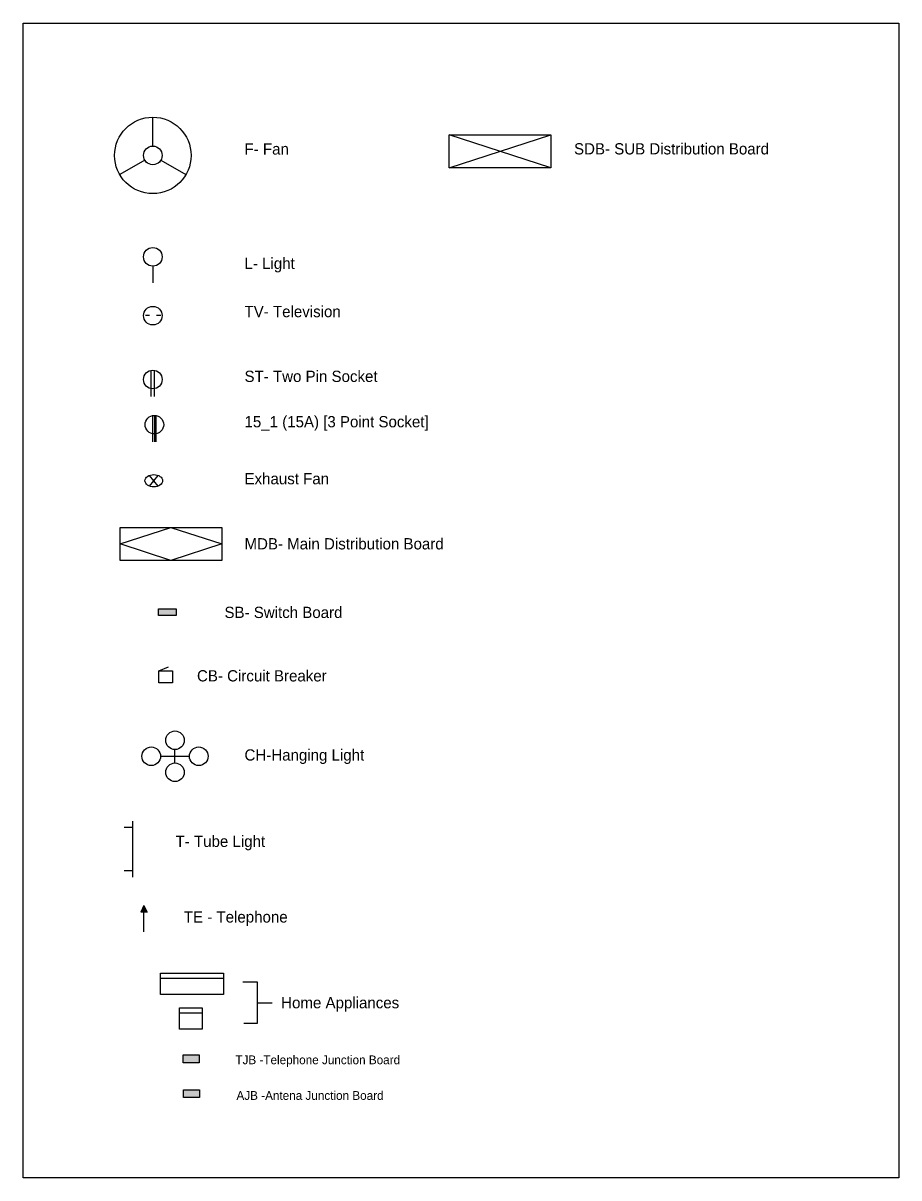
# Model space of a CAD drawing. Header units: feet. Extents: x 6396 to 8474, y -517 to 406.
# Drawn here: x 7774 to 8474, y -517 to 406 of the extents above; entities that cross this region are included whole.
import ezdxf

# ---------------------------------------------------------------- set-up
doc = ezdxf.new("R2010")
doc.units = ezdxf.units.FT
doc.header["$MEASUREMENT"] = 0

msp = doc.modelspace()

# ---------------------------------------------------------------- hatches: boundary and pattern name
at = {"linetype": 'ByBlock'}
h = msp.add_hatch(color=256, dxfattribs=at)
h.dxf.hatch_style = 1
h.paths.add_polyline_path([(7896.29, -67.08), (7896.29, -61.84), (7882.17, -61.84), (7882.17, -67.08)])
h = msp.add_hatch(color=256, dxfattribs=at)
h.dxf.hatch_style = 1
h.paths.add_polyline_path([(7870.69, -298.82), (7868.08, -304.28), (7873.3, -304.28)])
h = msp.add_hatch(color=256)
h.dxf.hatch_style = 1
h.paths.add_polyline_path([(7902.09, -418.4), (7902.09, -424.57), (7914.84, -424.57), (7914.84, -418.4)])
h = msp.add_hatch(color=256)
h.dxf.hatch_style = 1
h.paths.add_polyline_path([(7902.37, -446.35), (7902.37, -452.52), (7915.12, -452.52), (7915.12, -446.35)])

# ---------------------------------------------------------------- linework, layer by layer
for p, q in [((7877.74, 307.96), (7877.74, 331.09)), ((8114.7, 290.72), (8195.94, 317.1)), ((8195.94, 290.72), (8114.7, 317.1)), ((7871.31, 296.82), (7851.27, 285.25)), ((7884.17, 296.82), (7904.21, 285.25)), ((7877.74, 212.04), (7877.74, 198.81)), ((7875.19, 172.47), (7871.83, 172.47)), ((7884.1, 172.47), (7880.75, 172.47)), ((7876.48, 107.8), (7876.48, 128.77)), ((7879.04, 107.8), (7879.04, 128.76)), ((7877.74, 71.67), (7877.74, 92.64)), ((7879, 92.74), (7879, 71.67)), ((7880.3, 71.67), (7880.3, 92.63)), ((7881.99, 36.26), (7875.02, 44.83)), ((7875.03, 36.26), (7881.99, 44.83)), ((7851.56, -9.98), (7892.18, 3.21)), ((7892.18, 3.21), (7932.8, -9.98)), ((7892.18, -23.17), (7851.56, -9.98)), ((7932.8, -9.98), (7892.18, -23.17)), ((7882.53, -111.5), (7890.34, -108.14)), ((7895.47, -179.69), (7895.47, -174.33)), ((7883.9, -179.69), (7907.04, -179.69)), ((7895.47, -185.05), (7895.47, -179.69)), ((7861.39, -236.62), (7854.8, -236.62)), ((7861.39, -231.5), (7861.39, -276.38)), ((7861.39, -271.26), (7854.8, -271.26)), ((7870.69, -298.82), (7868.08, -304.28)), ((7873.3, -304.28), (7868.08, -304.28)), ((7870.69, -298.82), (7873.3, -304.28)), ((7870.69, -320.02), (7870.69, -304.28))]:
    msp.add_line(p, q, dxfattribs=at)
for p, q in [((7934.19, -357.27), (7883.88, -357.27)), ((7961.18, -376.63), (7973.25, -376.63)), ((7899.07, -397.68), (7899.07, -380.64)), ((7917.07, -384.95), (7899.07, -384.95))]:
    msp.add_line(p, q)
for points in [[(8474.02, -516.66), (7774.07, -516.66), (7774.07, 406.29), (8474.02, 406.29)], [(8114.7, 317.1), (8195.94, 317.1), (8195.94, 290.72), (8114.7, 290.72)], [(7851.56, 3.21), (7932.8, 3.21), (7932.8, -23.17), (7851.56, -23.17)], [(7882.17, -61.84), (7896.29, -61.84), (7896.29, -67.08), (7882.17, -67.08)], [(7882.53, -111.5), (7893.47, -111.5), (7893.47, -120.98), (7882.53, -120.98)]]:
    msp.add_lwpolyline(points, close=True, dxfattribs=at)
for points in [[(7934.19, -370), (7883.88, -370), (7883.88, -352.96), (7934.19, -352.96)], [(7914.84, -424.57), (7902.09, -424.57), (7902.09, -418.4), (7914.84, -418.4)], [(7915.12, -452.52), (7902.37, -452.52), (7902.37, -446.35), (7915.12, -446.35)]]:
    msp.add_lwpolyline(points, close=True)
for points in [[(7949.69, -360.08), (7961.18, -360.08), (7961.18, -393.18), (7950.46, -393.18)], [(7899.07, -380.64), (7917.07, -380.64), (7917.07, -397.68), (7899.07, -397.68)]]:
    msp.add_lwpolyline(points)
for centre, radius in [((7877.74, 300.53), 30.56), ((7877.74, 300.53), 7.43), ((7877.74, 219.47), 7.43), ((7877.74, 172.47), 7.43), ((7877.74, 121.45), 7.43), ((7879, 85.32), 7.43), ((7895.47, -166.9), 7.43), ((7876.47, -179.69), 7.43), ((7914.47, -179.69), 7.43), ((7895.47, -192.48), 7.43)]:
    msp.add_circle(centre, radius, dxfattribs=at)
msp.add_ellipse((7878.51, 40.54), major_axis=(-7.02, 0), ratio=0.704089, dxfattribs=at)

# ---------------------------------------------------------------- texts
at = {"char_height": 9, "attachment_point": 1}
for s, insert, width in [('F- Fan', (7951.03, 310.2), 115.3168), ('SDB- SUB Distribution Board', (8214.39, 310.32), 239.0473), ('L- Light', (7951.03, 218.76), 115.3168), ('TV- Television', (7951.03, 180.26), 115.3168), ('ST- Two Pin Socket', (7951.03, 128.49), 171.3664), ('15_1 (15A) [3 Point Socket]', (7951.03, 92.23), 220.3737), ('Exhaust Fan', (7951.03, 46.68), 222.8857), ('MDB- Main Distribution Board', (7951.03, -5.36), 239.0473), ('SB- Switch Board', (7935.01, -60.18), 171.3664), ('CB- Circuit Breaker', (7913.06, -110.87), 171.3664), ('CH-Hanging Light', (7951.03, -174.14), 171.3664), ('T- Tube Light', (7895.93, -243.15), 115.3168), ('TE - Telephone', (7902.55, -303.56), 127.1613), ('Home Appliances', (7980.33, -372.12), 127.1613)]:
    msp.add_mtext(s, dxfattribs=dict(at, insert=insert, width=width))
at = {"char_height": 7, "attachment_point": 1}
for s, insert in [('TJB -Telephone Junction Board', (7943.74, -418.81)), ('AJB -Antena Junction Board', (7944.59, -447.29))]:
    msp.add_mtext_dynamic_manual_height_columns(s, width=236.4505, gutter_width=1, heights=[0], dxfattribs=dict(at, insert=insert))

doc.saveas('drawing.dxf')
